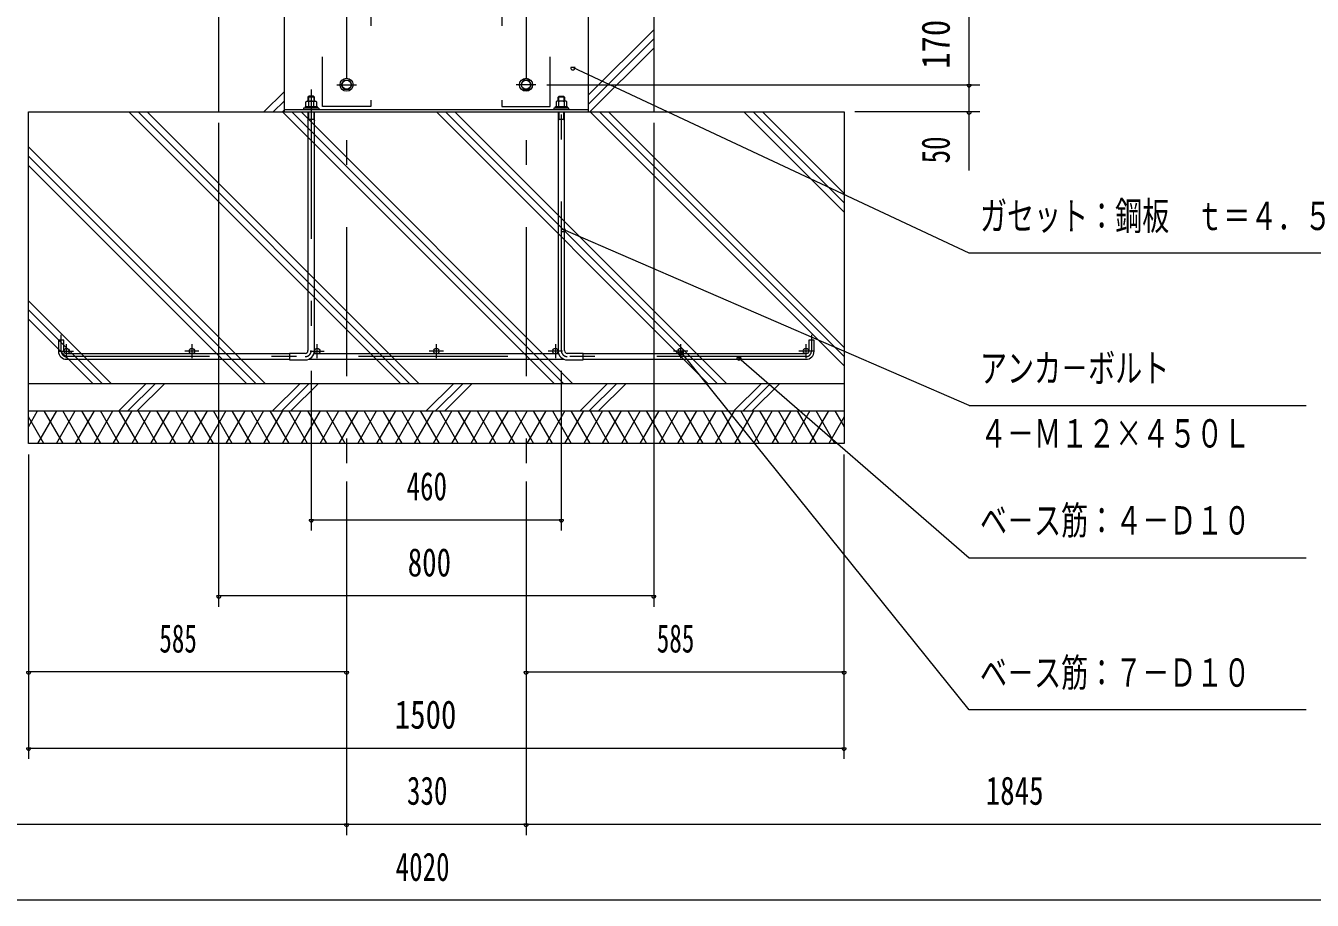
# Model space of a CAD drawing. Units: millimetres, scale not verified. Extents: x -31546 to 31551, y -14700 to 14700.
# Drawn here: x 18733 to 27015, y -4592 to 1038 of the extents above; entities that cross this region are included whole.
import ezdxf
from ezdxf.enums import TextEntityAlignment as Align

# ---------------------------------------------------------------- set-up
doc = ezdxf.new("R2010")
doc.units = ezdxf.units.MM
doc.header["$LTSCALE"] = 80
doc.linetypes.add('USER2', pattern=[10, 4, -6])
doc.linetypes.add('USER3', pattern=[24, 12, -5, 2, -5])
for name, color, linetype, lineweight in [('0-6_2-02BOLD', 7, 'Continuous', 18), ('0-7_2-12HIDDEN', 3, 'USER2', 18), ('0-8_2-22CENTER', 3, 'USER3', 18), ('0-9_2-42THIN', 4, 'Continuous', 18), ('0-A_2-52DIM', 3, 'Continuous', 18), ('0-B_2-62HATCH', 2, 'Continuous', 18)]:
    doc.layers.add(name, color=color, linetype=linetype, lineweight=lineweight)
doc.styles.add('ＭＳ ゴシック', font='')
doc.styles.get('ＭＳ ゴシック').set_extended_font_data('MS Gothic')

msp = doc.modelspace()

# ---------------------------------------------------------------- linework, layer by layer
at = {"layer": '0-6_2-02BOLD'}
for p, q in [((20396.02, 1357.9), (20396.02, 482.9)), ((22776.02, 1357.9), (22776.02, 482.9)), ((20396.02, 498.65), (22356.03, 498.65)), ((20592.02, 577.73), (20550.02, 577.73)), ((20553.84, 549.04), (20553.84, 517.2)), ((20560.52, 506.7), (20571.02, 517.2)), ((20581.52, 517.2), (20571.02, 506.7)), ((20588.2, 517.2), (20588.2, 549.04)), ((20620.02, 506.7), (20620.02, 498.65)), ((22143.4, 506.7), (22143.4, 517.2)), ((22202.02, 577.73), (22160.02, 577.73)), ((22163.85, 517.2), (22163.85, 549.04)), ((22170.52, 517.2), (22181.02, 506.7)), ((22191.52, 506.7), (22181.02, 517.2)), ((22198.2, 549.04), (22198.2, 517.2)), ((22230.02, 498.65), (22230.02, 506.7)), ((20550.02, 482.9), (20550.02, -1053.6)), ((20550.02, 435.65), (20592.02, 435.65)), ((20592.02, -1053.6), (20592.02, 482.9)), ((22160.02, 482.9), (22160.02, -1053.6)), ((22160.02, 435.65), (22202.02, 435.65)), ((22202.02, -1053.6), (22202.02, 482.9)), ((23808.52, -1057.1), (23808.52, -987.1)), ((20431.02, -1074.6), (18996.02, -1074.6)), ((22163.85, -1074.6), (20588.19, -1074.6)), ((23756.02, -1074.6), (22321.02, -1074.6)), ((18996.02, -1109.6), (20431.02, -1109.6)), ((20431.02, -1113.1), (20532.52, -1113.1)), ((20552.62, -1109.6), (22199.41, -1109.6)), ((22321.02, -1109.6), (23756.02, -1109.6)), ((24001.02, -1267.1), (18751.02, -1267.1)), ((18751.02, -1442.1), (24001.02, -1442.1))]:
    msp.add_line(p, q, dxfattribs=at)
for points in [[(19976.02, 482.9), (19976.02, 1357.9), (14341.02, 1357.9)], [(22356.03, 482.9), (22356.03, 1357.9), (20396.02, 1357.9)], [(20592.02, 552.2), (20592.02, 577.73), (20585.02, 584.73), (20557.02, 584.73), (20550.02, 577.73), (20550.02, 552.2)], [(22160.02, 552.2), (22160.02, 577.73), (22167.02, 584.73), (22195.02, 584.73), (22202.02, 577.73), (22202.02, 552.2)], [(20620.02, 506.7), (20522.02, 506.7), (20522.02, 498.65)], [(20533.39, 506.7), (20533.39, 517.2), (20608.65, 517.2), (20608.65, 506.7)], [(20536.67, 517.2), (20536.67, 549.04), (20542.14, 552.2), (20599.9, 552.2), (20605.38, 549.04), (20605.38, 517.2)], [(22230.02, 506.7), (22132.01, 506.7), (22132.01, 498.65)], [(22143.4, 517.2), (22218.64, 517.2), (22218.64, 506.7)], [(22215.37, 517.2), (22215.37, 549.04), (22209.89, 552.2), (22152.15, 552.2), (22146.67, 549.04), (22146.67, 517.2)], [(18978.52, -1057.1), (18978.52, -987.1), (18943.52, -987.1), (18943.52, -1057.1)], [(23808.52, -987.1), (23773.52, -987.1), (23773.52, -1057.1)], [(20532.52, -1071.1), (20431.02, -1071.1), (20431.02, -1113.1)], [(22219.52, -1113.1), (22321.02, -1113.1), (22321.02, -1071.1), (22219.52, -1071.1)]]:
    msp.add_lwpolyline(points, dxfattribs=at)
for points in [[(20815.69, 628.15), (20781.34, 628.15), (20764.17, 657.9), (20781.34, 687.65), (20815.69, 687.65), (20832.87, 657.9)], [(21970.69, 628.15), (21987.87, 657.9), (21970.69, 687.65), (21936.34, 687.65), (21919.17, 657.9), (21936.34, 628.15)], [(18751.02, -1652.1), (18751.02, 482.9), (24001.02, 482.9), (24001.02, -1652.1)]]:
    msp.add_lwpolyline(points, close=True, dxfattribs=at)
for centre, radius in [((20798.52, 657.9), 42), ((20798.52, 657.9), 28.88), ((21953.52, 657.9), 42), ((21953.52, 657.9), 28.88), ((18996.02, -1057.1), 17.5), ((19802.77, -1057.1), 17.5), ((20609.52, -1057.1), 17.5), ((21376.02, -1057.1), 17.5), ((22142.52, -1057.1), 17.5), ((22949.27, -1057.1), 17.5), ((23756.02, -1057.1), 17.5)]:
    msp.add_circle(centre, radius, dxfattribs=at)
for centre, radius, start, end in [((20545.25, 538.96), 13.24, 49.5701, 90), ((20571.02, 503.98), 48.23, 69.13593, 110.86406), ((20596.78, 538.96), 13.24, 90, 130.42989), ((22155.25, 538.96), 13.24, 49.57011, 90), ((22181.02, 503.98), 48.23, 69.13594, 110.86407), ((22206.78, 538.96), 13.24, 90, 130.4299), ((18996.02, -1057.1), 52.5, 180, 270), ((20532.52, -1053.6), 59.5, 270, 0), ((20532.52, -1053.6), 17.5, 270, 0), ((22219.52, -1053.6), 59.5, 180, 270), ((22219.52, -1053.6), 17.5, 180, 270), ((23756.02, -1057.1), 52.5, 270, 0)]:
    msp.add_arc(centre, radius, start, end, dxfattribs=at)
at = {"layer": '0-7_2-12HIDDEN'}
for points in [[(20954.44, 1357.9), (20954.44, 517.9), (20642.59, 517.9), (20642.59, 1357.9)], [(21797.59, 1357.9), (21797.59, 517.9), (22109.44, 517.9), (22109.44, 1357.9)]]:
    msp.add_lwpolyline(points, dxfattribs=at)
at = {"layer": '0-8_2-22CENTER'}
for p, q in [((20798.52, 9341.41), (20798.52, -1827.1)), ((21953.51, 9341.41), (21953.51, -1827.1)), ((20571.02, 626.73), (20571.02, -1053.6)), ((20735.52, 657.9), (20861.52, 657.9)), ((22016.52, 657.9), (21890.52, 657.9)), ((22181.02, -1053.6), (22181.02, 626.73)), ((18961.02, -1057.1), (18961.02, -952.1)), ((23791.02, -952.1), (23791.02, -1057.1)), ((18950.52, -1057.1), (19041.52, -1057.1)), ((18996.02, -1102.6), (18996.02, -1011.6)), ((19848.28, -1057.1), (19757.27, -1057.1)), ((19802.77, -1011.6), (19802.77, -1102.6)), ((20564.02, -1057.1), (20655.01, -1057.1)), ((20609.52, -1102.6), (20609.52, -1011.6)), ((21421.52, -1057.1), (21330.52, -1057.1)), ((21376.02, -1011.6), (21376.02, -1102.6)), ((22188.02, -1057.1), (22097.02, -1057.1)), ((22142.52, -1011.6), (22142.52, -1102.6)), ((22994.77, -1057.1), (22903.77, -1057.1)), ((22949.27, -1102.6), (22949.27, -1011.6)), ((23801.52, -1057.1), (23710.52, -1057.1)), ((23756.02, -1102.6), (23756.02, -1011.6)), ((23756.02, -1092.1), (18996.02, -1092.1))]:
    msp.add_line(p, q, dxfattribs=at)
for centre, radius, start, end in [((18996.02, -1057.1), 35, 180, 270), ((20532.52, -1053.6), 38.5, 270, 0), ((22219.52, -1053.6), 38.5, 180, 270), ((23756.02, -1057.1), 35, 270, 0)]:
    msp.add_arc(centre, radius, start, end, dxfattribs=at)
at = {"layer": '0-9_2-42THIN'}
for p, q in [((20555.27, 552.2), (20555.27, 582.98)), ((20586.77, 582.98), (20586.77, 552.2)), ((22165.27, 552.2), (22165.27, 582.98)), ((22196.76, 582.98), (22196.76, 552.2))]:
    msp.add_line(p, q, dxfattribs=at)
for points in [[(20550.02, 426.56), (20555.27, 435.65), (20555.27, 482.9)], [(20586.77, 482.9), (20586.77, 435.65), (20592.02, 426.56)], [(22165.27, 482.9), (22165.27, 435.65), (22160.02, 426.56)], [(22202.02, 426.56), (22196.76, 435.65), (22196.76, 482.9)]]:
    msp.add_lwpolyline(points, dxfattribs=at)
at = {"layer": '0-A_2-52DIM'}
for p, q in [((24806.02, 104.9), (24806.02, 1252.9)), ((22269.02, 767.96), (22241.02, 767.96)), ((24806.02, -427.1), (22255.02, 767.96)), ((22086.52, 657.9), (24876.02, 657.9)), ((24820.02, 657.9), (24792.02, 657.9)), ((24876.02, 482.9), (24071.02, 482.9)), ((24820.02, 482.9), (24792.02, 482.9)), ((19976.02, -2702.1), (19976.02, 412.9)), ((22776.02, 412.9), (22776.02, -2702.1)), ((22206.79, -272.9), (22178.79, -272.9)), ((24806.02, -1407.1), (22192.79, -272.9)), ((27606.02, -427.1), (24806.02, -427.1)), ((22968.72, -1064.65), (22940.72, -1064.65)), ((24806.02, -3367.1), (22954.72, -1064.65)), ((23338.2, -1100.3), (23310.2, -1100.3)), ((23324.2, -1100.3), (24806.02, -2387.1)), ((20571.02, -1183.1), (20571.02, -2212.1)), ((22181.02, -2212.1), (22181.02, -1183.1)), ((24806.02, -1407.1), (26976.01, -1407.1)), ((18751.02, -1722.1), (18751.02, -3682.1)), ((24001.02, -3682.1), (24001.02, -1722.1)), ((20798.52, -1897.1), (20798.52, -4172.1)), ((21953.52, -1897.1), (21953.52, -4172.1)), ((20585.02, -2142.1), (20557.02, -2142.1)), ((20571.02, -2142.1), (22181.02, -2142.1)), ((22195.02, -2142.1), (22167.02, -2142.1)), ((24806.02, -2387.1), (26976.01, -2387.1)), ((19990.02, -2632.1), (19962.02, -2632.1)), ((22776.02, -2632.1), (19976.02, -2632.1)), ((22790.02, -2632.1), (22762.02, -2632.1)), ((18765.02, -3122.1), (18737.02, -3122.1)), ((20798.52, -3122.1), (18751.02, -3122.1)), ((20812.52, -3122.1), (20784.52, -3122.1)), ((21967.52, -3122.1), (21939.52, -3122.1)), ((21953.52, -3122.1), (24001.02, -3122.1)), ((24015.02, -3122.1), (23987.02, -3122.1)), ((26976.01, -3367.1), (24806.02, -3367.1)), ((18765.02, -3612.1), (18737.02, -3612.1)), ((18751.02, -3612.1), (24001.02, -3612.1)), ((24015.02, -3612.1), (23987.02, -3612.1)), ((14341.02, -4102.1), (28411.02, -4102.1)), ((20812.52, -4102.1), (20784.52, -4102.1)), ((21967.52, -4102.1), (21939.52, -4102.1)), ((28411.02, -4592.1), (14341.02, -4592.1))]:
    msp.add_line(p, q, dxfattribs=at)
for centre in [(22255.02, 767.96), (24806.02, 657.9), (24806.02, 482.9), (22192.79, -272.9), (22954.72, -1064.65), (23324.2, -1100.3), (20571.02, -2142.1), (22181.02, -2142.1), (19976.02, -2632.1), (22776.02, -2632.1), (18751.02, -3122.1), (20798.52, -3122.1), (21953.52, -3122.1), (24001.02, -3122.1), (18751.02, -3612.1), (24001.02, -3612.1), (20798.52, -4102.1), (21953.52, -4102.1)]:
    msp.add_arc(centre, 14, 180, 0, dxfattribs=at)
at = {"layer": '0-B_2-62HATCH'}
for p, q in [((22776.02, 1012.4), (22356.03, 592.4)), ((22356.03, 533), (22776.02, 953)), ((22776.02, 893.6), (22365.32, 482.9)), ((20266.63, 482.9), (20396.02, 612.29)), ((20396.02, 552.9), (20326.03, 482.9)), ((21146.78, -1267.1), (19396.77, 482.9)), ((19456.17, 482.9), (21206.17, -1267.1)), ((21265.57, -1267.1), (19515.56, 482.9)), ((20385.43, 482.9), (20396.02, 493.5)), ((20386.72, 482.9), (22136.72, -1267.1)), ((22196.12, -1267.1), (20446.12, 482.9)), ((20505.52, 482.9), (22255.52, -1267.1)), ((23126.67, -1267.1), (21376.67, 482.9)), ((21436.07, 482.9), (23186.07, -1267.1)), ((23245.47, -1267.1), (21495.46, 482.9)), ((22366.62, 482.9), (24001.02, -1151.5)), ((24001.02, -1092.1), (22426.02, 482.9)), ((22485.42, 482.9), (24001.02, -1032.7)), ((23356.57, 482.9), (24001.02, -161.55)), ((24001.02, -102.15), (23415.97, 482.9)), ((23475.36, 482.9), (24001.02, -42.75)), ((18751.02, 257.5), (20275.62, -1267.1)), ((20216.22, -1267.1), (18751.02, 198.1)), ((18751.02, 138.71), (20156.82, -1267.1)), ((19285.67, -1267.1), (18751.02, -732.45)), ((18751.02, -791.84), (19226.27, -1267.1)), ((19166.88, -1267.1), (18751.02, -851.24)), ((19331.57, -1442.1), (19506.58, -1267.1)), ((19565.98, -1267.1), (19390.97, -1442.1)), ((19450.37, -1442.1), (19625.37, -1267.1)), ((20496.53, -1267.1), (20321.53, -1442.1)), ((20555.92, -1267.1), (20380.93, -1442.1)), ((20440.32, -1442.1), (20615.32, -1267.1)), ((21311.47, -1442.1), (21486.48, -1267.1)), ((21545.88, -1267.1), (21370.87, -1442.1)), ((21605.27, -1267.1), (21430.27, -1442.1)), ((22301.42, -1442.1), (22476.42, -1267.1)), ((22535.82, -1267.1), (22360.82, -1442.1)), ((22420.22, -1442.1), (22595.22, -1267.1)), ((23291.37, -1442.1), (23466.37, -1267.1)), ((23350.77, -1442.1), (23525.77, -1267.1)), ((23585.16, -1267.1), (23410.17, -1442.1)), ((18751.02, -1543.72), (18809.69, -1442.1)), ((18850.11, -1652.1), (18751.02, -1480.47)), ((18930.94, -1442.1), (18809.69, -1652.1)), ((18850.11, -1442.1), (18971.35, -1652.1)), ((18930.94, -1652.1), (19052.18, -1442.1)), ((19092.6, -1652.1), (18971.35, -1442.1)), ((19173.42, -1442.1), (19052.18, -1652.1)), ((19092.6, -1442.1), (19213.83, -1652.1)), ((19173.42, -1652.1), (19294.66, -1442.1)), ((19335.08, -1652.1), (19213.83, -1442.1)), ((19415.91, -1442.1), (19294.66, -1652.1)), ((19456.32, -1652.1), (19335.08, -1442.1)), ((19537.15, -1442.1), (19415.91, -1652.1)), ((19577.57, -1652.1), (19456.32, -1442.1)), ((19658.4, -1442.1), (19537.15, -1652.1)), ((19698.82, -1652.1), (19577.57, -1442.1)), ((19779.65, -1442.1), (19658.4, -1652.1)), ((19820.06, -1652.1), (19698.81, -1442.1)), ((19900.88, -1442.1), (19779.64, -1652.1)), ((19941.3, -1652.1), (19820.06, -1442.1)), ((20022.13, -1442.1), (19900.88, -1652.1)), ((20062.54, -1652.1), (19941.3, -1442.1)), ((20143.37, -1442.1), (20022.12, -1652.1)), ((20183.79, -1652.1), (20062.54, -1442.1)), ((20264.62, -1442.1), (20143.37, -1652.1)), ((20305.03, -1652.1), (20183.79, -1442.1)), ((20385.86, -1442.1), (20264.62, -1652.1)), ((20305.03, -1442.1), (20426.28, -1652.1)), ((20385.86, -1652.1), (20507.1, -1442.1)), ((20547.51, -1652.1), (20426.28, -1442.1)), ((20628.34, -1442.1), (20507.1, -1652.1)), ((20547.51, -1442.1), (20668.76, -1652.1)), ((20628.34, -1652.1), (20749.59, -1442.1)), ((20790.01, -1652.1), (20668.76, -1442.1)), ((20870.83, -1442.1), (20749.59, -1652.1)), ((20790.01, -1442.1), (20911.25, -1652.1)), ((20870.83, -1652.1), (20992.08, -1442.1)), ((21032.5, -1652.1), (20911.25, -1442.1)), ((21113.32, -1442.1), (20992.08, -1652.1)), ((21032.49, -1442.1), (21153.73, -1652.1)), ((21113.32, -1652.1), (21234.56, -1442.1)), ((21274.98, -1652.1), (21153.73, -1442.1)), ((21355.8, -1442.1), (21234.56, -1652.1)), ((21396.22, -1652.1), (21274.98, -1442.1)), ((21477.05, -1442.1), (21355.8, -1652.1)), ((21396.22, -1442.1), (21517.47, -1652.1)), ((21477.05, -1652.1), (21598.3, -1442.1)), ((21638.71, -1652.1), (21517.47, -1442.1)), ((21719.54, -1442.1), (21598.29, -1652.1)), ((21638.71, -1442.1), (21759.96, -1652.1)), ((21719.54, -1652.1), (21840.78, -1442.1)), ((21881.19, -1652.1), (21759.96, -1442.1)), ((21962.02, -1442.1), (21840.77, -1652.1)), ((21881.19, -1442.1), (22002.44, -1652.1)), ((21962.02, -1652.1), (22083.26, -1442.1)), ((22123.68, -1652.1), (22002.44, -1442.1)), ((22204.51, -1442.1), (22083.26, -1652.1)), ((22123.68, -1442.1), (22244.93, -1652.1)), ((22204.51, -1652.1), (22325.76, -1442.1)), ((22366.17, -1652.1), (22244.93, -1442.1)), ((22447, -1442.1), (22325.76, -1652.1)), ((22366.17, -1442.1), (22487.42, -1652.1)), ((22447, -1652.1), (22568.24, -1442.1)), ((22608.65, -1652.1), (22487.42, -1442.1)), ((22689.48, -1442.1), (22568.24, -1652.1)), ((22608.65, -1442.1), (22729.9, -1652.1)), ((22689.48, -1652.1), (22810.73, -1442.1)), ((22851.15, -1652.1), (22729.9, -1442.1)), ((22931.97, -1442.1), (22810.73, -1652.1)), ((22851.14, -1442.1), (22972.39, -1652.1)), ((22931.97, -1652.1), (23053.22, -1442.1)), ((23093.63, -1652.1), (22972.39, -1442.1)), ((23174.46, -1442.1), (23053.22, -1652.1)), ((23093.63, -1442.1), (23214.87, -1652.1)), ((23174.45, -1652.1), (23295.7, -1442.1)), ((23336.12, -1652.1), (23214.87, -1442.1)), ((23416.95, -1442.1), (23295.7, -1652.1)), ((23457.36, -1652.1), (23336.12, -1442.1)), ((23538.18, -1442.1), (23416.95, -1652.1)), ((23457.36, -1442.1), (23578.61, -1652.1)), ((23538.18, -1652.1), (23659.44, -1442.1)), ((23699.85, -1652.1), (23578.61, -1442.1)), ((23780.68, -1442.1), (23659.44, -1652.1)), ((23699.85, -1442.1), (23821.09, -1652.1)), ((23780.68, -1652.1), (23901.92, -1442.1)), ((23942.33, -1652.1), (23821.09, -1442.1)), ((24001.02, -1480.45), (23901.92, -1652.1)), ((23942.33, -1442.1), (24001.02, -1543.74))]:
    msp.add_line(p, q, dxfattribs=at)

# ---------------------------------------------------------------- texts
at = {"layer": '0-A_2-52DIM', "color": 7, "style": 'ＭＳ ゴシック'}
for s, width, p in [('170', 0.85, (24736.02, 760.12)), ('50', 0.7, (24736.02, 151.5))]:
    msp.add_text(s, height=182.3, rotation=90, dxfattribs=dict(at, width=width)).set_placement(p, align=Align.BOTTOM_LEFT)
for s, width, p in [('ガセット：鋼板\u3000ｔ＝４．５', 0.7, (24876.01, -332.23)), ('アンカ－ボルト', 0.7, (24876.01, -1312.23)), ('４－Ｍ１２×４５０Ｌ', 0.7, (24876.01, -1732.23)), ('460', 0.7, (21184.47, -2072.1)), ('ベ－ス筋：４－Ｄ１０', 0.7, (24876.01, -2292.23)), ('800', 0.75, (21192.05, -2562.1)), ('585', 0.65, (19592.92, -3052.1)), ('585', 0.65, (22795.42, -3052.1)), ('ベ－ス筋：７－Ｄ１０', 0.7, (24876.01, -3272.23)), ('1500', 0.8, (21108.64, -3542.1)), ('330', 0.7, (21187.27, -4032.1)), ('1845', 0.75, (24913.15, -4032.1)), ('4020', 0.7, (21114.36, -4522.1))]:
    msp.add_text(s, height=182.3, dxfattribs=dict(at, width=width)).set_placement(p, align=Align.BOTTOM_LEFT)

doc.saveas('drawing.dxf')
